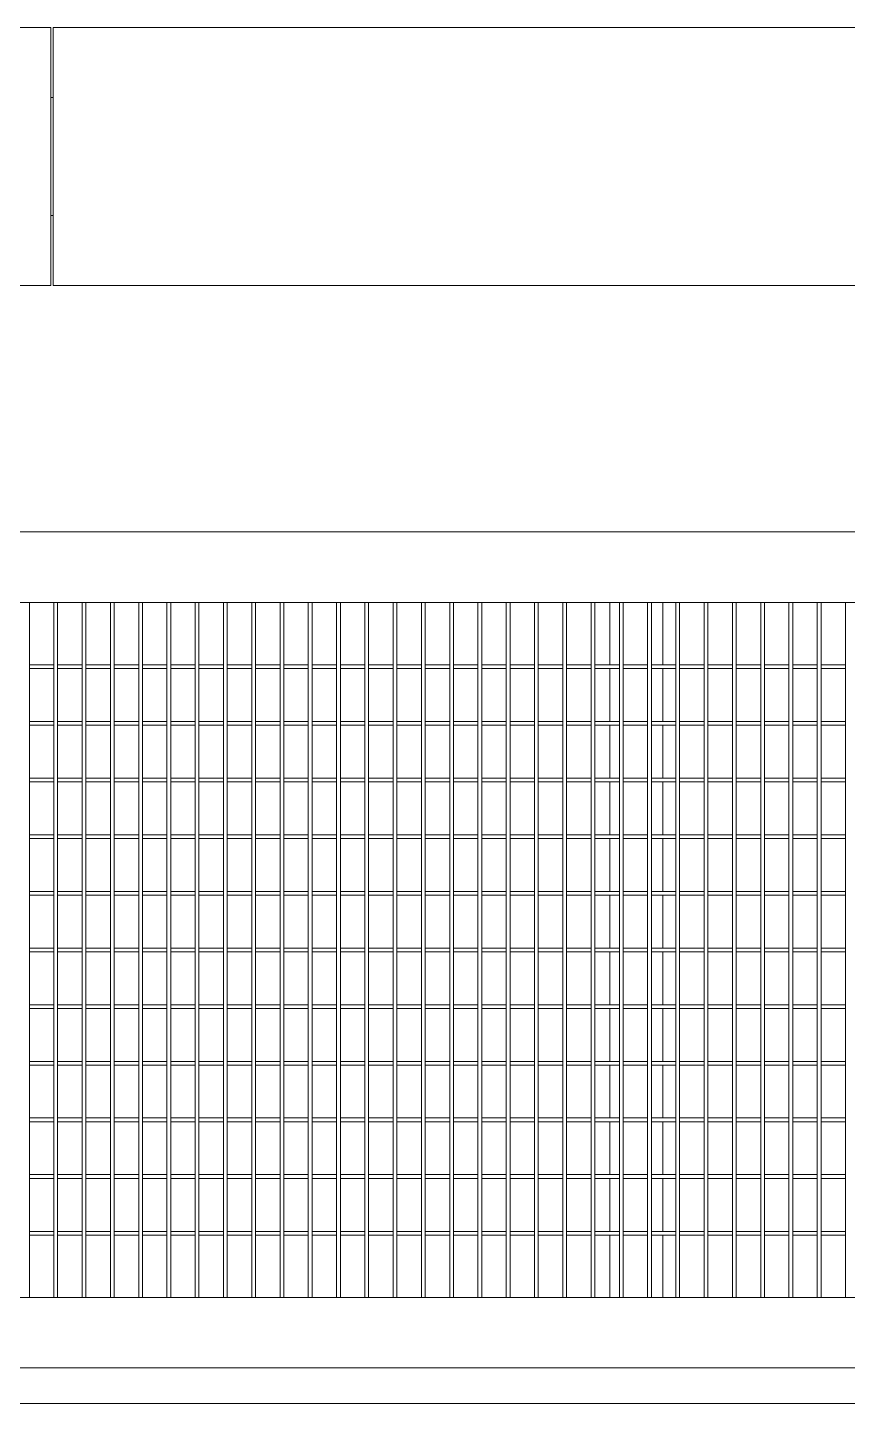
# Model space of a CAD drawing. Header units: millimetres. Extents: x 553637 to 584936, y 5008 to 53898.
# Drawn here: x 559626 to 560322, y 12053 to 13222 of the extents above; entities that cross this region are included whole.
import ezdxf

# ---------------------------------------------------------------- set-up
doc = ezdxf.new("R2010")
doc.units = ezdxf.units.MM
doc.header["$LTSCALE"] = 10
doc.header["$MEASUREMENT"] = 0
doc.layers.add('8', color=8, linetype='Continuous')

# ---------------------------------------------------------------- blocks, each defined once
blk = doc.blocks.new('mf_900')
at = {"layer": '8', "lineweight": -2}
for p, q in [((189863.3, 8866.4), (189507.7, 8866.4)), ((189863.3, 8647.3), (189863.3, 8866.4)), ((189865.3, 8647.3), (189865.3, 8866.4)), ((190665.7, 8866.4), (189865.3, 8866.4)), ((189865.3, 8806.9), (189863.3, 8806.9)), ((189865.3, 8706.8), (189863.3, 8706.8)), ((189863.3, 8647.3), (189507.7, 8647.3)), ((190665.7, 8647.3), (189865.3, 8647.3)), ((192443.5, 8438), (189187.5, 8438)), ((192107.8, 8378), (189523.3, 8378)), ((189841.9, 8378), (189845.1, 8378)), ((189845.1, 7788), (189845.1, 8378)), ((189865.9, 7788), (189865.9, 8378)), ((189865.9, 8378), (189869.1, 8378)), ((189869.1, 7788), (189869.1, 8378)), ((189889.9, 7788), (189889.9, 8378)), ((189889.9, 8378), (189893.1, 8378)), ((189893.1, 7788), (189893.1, 8378)), ((189913.9, 7788), (189913.9, 8378)), ((189913.9, 8378), (189917.1, 8378)), ((189917.1, 7788), (189917.1, 8378)), ((189937.9, 7788), (189937.9, 8378)), ((189937.9, 8378), (189941.1, 8378)), ((189941.1, 7788), (189941.1, 8378)), ((189961.9, 7788), (189961.9, 8378)), ((189961.9, 8378), (189965.1, 8378)), ((189965.1, 7788), (189965.1, 8378)), ((189985.9, 7788), (189985.9, 8378)), ((189985.9, 8378), (189989.1, 8378)), ((189989.1, 7788), (189989.1, 8378)), ((190009.9, 7788), (190009.9, 8378)), ((190009.9, 8378), (190013.1, 8378)), ((190013.1, 7788), (190013.1, 8378)), ((190033.9, 7788), (190033.9, 8378)), ((190033.9, 8378), (190037.1, 8378)), ((190037.1, 7788), (190037.1, 8378)), ((190057.9, 7788), (190057.9, 8378)), ((190057.9, 8378), (190061.1, 8378)), ((190061.1, 7788), (190061.1, 8378)), ((190081.9, 7788), (190081.9, 8378)), ((190081.9, 8378), (190085.1, 8378)), ((190085.1, 7788), (190085.1, 8378)), ((190105.9, 7788), (190105.9, 8378)), ((190105.9, 8378), (190109.1, 8378)), ((190109.1, 7788), (190109.1, 8378)), ((190129.9, 7788), (190129.9, 8378)), ((190129.9, 8378), (190133.1, 8378)), ((190133.1, 7788), (190133.1, 8378)), ((190153.9, 7788), (190153.9, 8378)), ((190153.9, 8378), (190157.1, 8378)), ((190157.1, 7788), (190157.1, 8378)), ((190177.9, 7788), (190177.9, 8378)), ((190177.9, 8378), (190181.1, 8378)), ((190181.1, 7788), (190181.1, 8378)), ((190201.9, 7788), (190201.9, 8378)), ((190201.9, 8378), (190205.1, 8378)), ((190205.1, 7788), (190205.1, 8378)), ((190225.9, 7788), (190225.9, 8378)), ((190225.9, 8378), (190229.1, 8378)), ((190229.1, 7788), (190229.1, 8378)), ((190249.9, 7788), (190249.9, 8378)), ((190249.9, 8378), (190253.1, 8378)), ((190253.1, 7788), (190253.1, 8378)), ((190273.9, 7788), (190273.9, 8378)), ((190273.9, 8378), (190277.1, 8378)), ((190277.1, 7788), (190277.1, 8378)), ((190297.9, 7788), (190297.9, 8378)), ((190297.9, 8378), (190301.1, 8378)), ((190301.1, 7788), (190301.1, 8378)), ((190321.9, 7788), (190321.9, 8378)), ((190321.9, 8378), (190325.1, 8378)), ((190325.1, 7788), (190325.1, 8378)), ((190337.8, 8325.1), (190337.8, 8378)), ((190337.8, 8378), (190345.9, 8378)), ((190345.9, 7788), (190345.9, 8378)), ((190345.9, 8378), (190349.1, 8378)), ((190349.1, 7788), (190349.1, 8378)), ((190349.1, 8378), (190369.9, 8378)), ((190369.9, 7788), (190369.9, 8378)), ((190369.9, 8378), (190373.1, 8378)), ((190373.1, 7788), (190373.1, 8378)), ((190373.1, 8378), (190382.8, 8378)), ((190382.8, 8325.1), (190382.8, 8378)), ((190393.9, 7788), (190393.9, 8378)), ((190393.9, 8378), (190397.1, 8378)), ((190397.1, 7788), (190397.1, 8378)), ((190417.9, 7788), (190417.9, 8378)), ((190417.9, 8378), (190421.1, 8378)), ((190421.1, 7788), (190421.1, 8378)), ((190441.9, 7788), (190441.9, 8378)), ((190441.9, 8378), (190445.1, 8378)), ((190445.1, 7788), (190445.1, 8378)), ((190465.9, 7788), (190465.9, 8378)), ((190465.9, 8378), (190469.1, 8378)), ((190469.1, 7788), (190469.1, 8378)), ((190489.9, 7788), (190489.9, 8378)), ((190489.9, 8378), (190493.1, 8378)), ((190493.1, 7788), (190493.1, 8378)), ((190513.9, 7788), (190513.9, 8378)), ((190513.9, 8378), (190517.1, 8378)), ((190517.1, 7788), (190517.1, 8378)), ((190537.9, 7788), (190537.9, 8378)), ((190537.9, 8378), (190541.1, 8378)), ((189865.9, 8325.1), (189845.1, 8325.1)), ((189845.1, 8322), (189865.9, 8322)), ((189889.9, 8325.1), (189869.1, 8325.1)), ((189869.1, 8322), (189889.9, 8322)), ((189913.9, 8325.1), (189893.1, 8325.1)), ((189893.1, 8322), (189913.9, 8322)), ((189937.9, 8325.1), (189917.1, 8325.1)), ((189917.1, 8322), (189937.9, 8322)), ((189961.9, 8325.1), (189941.1, 8325.1)), ((189941.1, 8322), (189961.9, 8322)), ((189985.9, 8325.1), (189965.1, 8325.1)), ((189965.1, 8322), (189985.9, 8322)), ((190009.9, 8325.1), (189989.1, 8325.1)), ((189989.1, 8322), (190009.9, 8322)), ((190033.9, 8325.1), (190013.1, 8325.1)), ((190013.1, 8322), (190033.9, 8322)), ((190057.9, 8325.1), (190037.1, 8325.1)), ((190037.1, 8322), (190057.9, 8322)), ((190081.9, 8325.1), (190061.1, 8325.1)), ((190061.1, 8322), (190081.9, 8322)), ((190105.9, 8325.1), (190085.1, 8325.1)), ((190085.1, 8322), (190105.9, 8322)), ((190129.9, 8325.1), (190109.1, 8325.1)), ((190109.1, 8322), (190129.9, 8322)), ((190153.9, 8325.1), (190133.1, 8325.1)), ((190133.1, 8322), (190153.9, 8322)), ((190177.9, 8325.1), (190157.1, 8325.1)), ((190157.1, 8322), (190177.9, 8322)), ((190201.9, 8325.1), (190181.1, 8325.1)), ((190181.1, 8322), (190201.9, 8322)), ((190225.9, 8325.1), (190205.1, 8325.1)), ((190205.1, 8322), (190225.9, 8322)), ((190249.9, 8325.1), (190229.1, 8325.1)), ((190229.1, 8322), (190249.9, 8322)), ((190273.9, 8325.1), (190253.1, 8325.1)), ((190253.1, 8322), (190273.9, 8322)), ((190297.9, 8325.1), (190277.1, 8325.1)), ((190277.1, 8322), (190297.9, 8322)), ((190321.9, 8325.1), (190301.1, 8325.1)), ((190301.1, 8322), (190321.9, 8322)), ((190345.9, 8325.1), (190325.1, 8325.1)), ((190325.1, 8322), (190345.9, 8322)), ((190337.8, 8277), (190337.8, 8322)), ((190369.9, 8325.1), (190349.1, 8325.1)), ((190349.1, 8322), (190369.9, 8322)), ((190393.9, 8325.1), (190373.1, 8325.1)), ((190373.1, 8322), (190393.9, 8322)), ((190382.8, 8277), (190382.8, 8322)), ((190417.9, 8325.1), (190397.1, 8325.1)), ((190397.1, 8322), (190417.9, 8322)), ((190441.9, 8325.1), (190421.1, 8325.1)), ((190421.1, 8322), (190441.9, 8322)), ((190465.9, 8325.1), (190445.1, 8325.1)), ((190445.1, 8322), (190465.9, 8322)), ((190489.9, 8325.1), (190469.1, 8325.1)), ((190469.1, 8322), (190489.9, 8322)), ((190513.9, 8325.1), (190493.1, 8325.1)), ((190493.1, 8322), (190513.9, 8322)), ((190537.9, 8325.1), (190517.1, 8325.1)), ((190517.1, 8322), (190537.9, 8322)), ((189865.9, 8277), (189845.1, 8277)), ((189845.1, 8273.8), (189865.9, 8273.8)), ((189889.9, 8277), (189869.1, 8277)), ((189869.1, 8273.8), (189889.9, 8273.8)), ((189913.9, 8277), (189893.1, 8277)), ((189893.1, 8273.8), (189913.9, 8273.8)), ((189937.9, 8277), (189917.1, 8277)), ((189917.1, 8273.8), (189937.9, 8273.8)), ((189961.9, 8277), (189941.1, 8277)), ((189941.1, 8273.8), (189961.9, 8273.8)), ((189985.9, 8277), (189965.1, 8277)), ((189965.1, 8273.8), (189985.9, 8273.8)), ((190009.9, 8277), (189989.1, 8277)), ((189989.1, 8273.8), (190009.9, 8273.8)), ((190033.9, 8277), (190013.1, 8277)), ((190013.1, 8273.8), (190033.9, 8273.8)), ((190057.9, 8277), (190037.1, 8277)), ((190037.1, 8273.8), (190057.9, 8273.8)), ((190081.9, 8277), (190061.1, 8277)), ((190061.1, 8273.8), (190081.9, 8273.8)), ((190105.9, 8277), (190085.1, 8277)), ((190085.1, 8273.8), (190105.9, 8273.8)), ((190129.9, 8277), (190109.1, 8277)), ((190109.1, 8273.8), (190129.9, 8273.8)), ((190153.9, 8277), (190133.1, 8277)), ((190133.1, 8273.8), (190153.9, 8273.8)), ((190177.9, 8277), (190157.1, 8277)), ((190157.1, 8273.8), (190177.9, 8273.8)), ((190201.9, 8277), (190181.1, 8277)), ((190181.1, 8273.8), (190201.9, 8273.8)), ((190225.9, 8277), (190205.1, 8277)), ((190205.1, 8273.8), (190225.9, 8273.8)), ((190249.9, 8277), (190229.1, 8277)), ((190229.1, 8273.8), (190249.9, 8273.8)), ((190273.9, 8277), (190253.1, 8277)), ((190253.1, 8273.8), (190273.9, 8273.8)), ((190297.9, 8277), (190277.1, 8277)), ((190277.1, 8273.8), (190297.9, 8273.8)), ((190321.9, 8277), (190301.1, 8277)), ((190301.1, 8273.8), (190321.9, 8273.8)), ((190345.9, 8277), (190325.1, 8277)), ((190325.1, 8273.8), (190345.9, 8273.8)), ((190337.8, 8228.9), (190337.8, 8273.8)), ((190369.9, 8277), (190349.1, 8277)), ((190349.1, 8273.8), (190369.9, 8273.8)), ((190393.9, 8277), (190373.1, 8277)), ((190373.1, 8273.8), (190393.9, 8273.8)), ((190382.8, 8228.9), (190382.8, 8273.8)), ((190417.9, 8277), (190397.1, 8277)), ((190397.1, 8273.8), (190417.9, 8273.8)), ((190441.9, 8277), (190421.1, 8277)), ((190421.1, 8273.8), (190441.9, 8273.8)), ((190465.9, 8277), (190445.1, 8277)), ((190445.1, 8273.8), (190465.9, 8273.8)), ((190489.9, 8277), (190469.1, 8277)), ((190469.1, 8273.8), (190489.9, 8273.8)), ((190513.9, 8277), (190493.1, 8277)), ((190493.1, 8273.8), (190513.9, 8273.8)), ((190537.9, 8277), (190517.1, 8277)), ((190517.1, 8273.8), (190537.9, 8273.8)), ((189865.9, 8228.9), (189845.1, 8228.9)), ((189889.9, 8228.9), (189869.1, 8228.9)), ((189913.9, 8228.9), (189893.1, 8228.9)), ((189937.9, 8228.9), (189917.1, 8228.9)), ((189961.9, 8228.9), (189941.1, 8228.9)), ((189985.9, 8228.9), (189965.1, 8228.9)), ((190009.9, 8228.9), (189989.1, 8228.9)), ((190033.9, 8228.9), (190013.1, 8228.9)), ((190057.9, 8228.9), (190037.1, 8228.9)), ((190081.9, 8228.9), (190061.1, 8228.9)), ((190105.9, 8228.9), (190085.1, 8228.9)), ((190129.9, 8228.9), (190109.1, 8228.9)), ((190153.9, 8228.9), (190133.1, 8228.9)), ((190177.9, 8228.9), (190157.1, 8228.9)), ((190201.9, 8228.9), (190181.1, 8228.9)), ((190225.9, 8228.9), (190205.1, 8228.9)), ((190249.9, 8228.9), (190229.1, 8228.9)), ((190273.9, 8228.9), (190253.1, 8228.9)), ((190297.9, 8228.9), (190277.1, 8228.9)), ((190321.9, 8228.9), (190301.1, 8228.9)), ((190345.9, 8228.9), (190325.1, 8228.9)), ((190369.9, 8228.9), (190349.1, 8228.9)), ((190393.9, 8228.9), (190373.1, 8228.9)), ((190417.9, 8228.9), (190397.1, 8228.9)), ((190441.9, 8228.9), (190421.1, 8228.9)), ((190465.9, 8228.9), (190445.1, 8228.9)), ((190489.9, 8228.9), (190469.1, 8228.9)), ((190513.9, 8228.9), (190493.1, 8228.9)), ((190537.9, 8228.9), (190517.1, 8228.9)), ((189845.1, 8225.7), (189865.9, 8225.7)), ((189869.1, 8225.7), (189889.9, 8225.7)), ((189893.1, 8225.7), (189913.9, 8225.7)), ((189917.1, 8225.7), (189937.9, 8225.7)), ((189941.1, 8225.7), (189961.9, 8225.7)), ((189965.1, 8225.7), (189985.9, 8225.7)), ((189989.1, 8225.7), (190009.9, 8225.7)), ((190013.1, 8225.7), (190033.9, 8225.7)), ((190037.1, 8225.7), (190057.9, 8225.7)), ((190061.1, 8225.7), (190081.9, 8225.7)), ((190085.1, 8225.7), (190105.9, 8225.7)), ((190109.1, 8225.7), (190129.9, 8225.7)), ((190133.1, 8225.7), (190153.9, 8225.7)), ((190157.1, 8225.7), (190177.9, 8225.7)), ((190181.1, 8225.7), (190201.9, 8225.7)), ((190205.1, 8225.7), (190225.9, 8225.7)), ((190229.1, 8225.7), (190249.9, 8225.7)), ((190253.1, 8225.7), (190273.9, 8225.7)), ((190277.1, 8225.7), (190297.9, 8225.7)), ((190301.1, 8225.7), (190321.9, 8225.7)), ((190325.1, 8225.7), (190345.9, 8225.7)), ((190337.8, 8180.8), (190337.8, 8225.7)), ((190349.1, 8225.7), (190369.9, 8225.7)), ((190373.1, 8225.7), (190393.9, 8225.7)), ((190382.8, 8180.8), (190382.8, 8225.7)), ((190397.1, 8225.7), (190417.9, 8225.7)), ((190421.1, 8225.7), (190441.9, 8225.7)), ((190445.1, 8225.7), (190465.9, 8225.7)), ((190469.1, 8225.7), (190489.9, 8225.7)), ((190493.1, 8225.7), (190513.9, 8225.7)), ((190517.1, 8225.7), (190537.9, 8225.7)), ((189865.9, 8180.8), (189845.1, 8180.8)), ((189889.9, 8180.8), (189869.1, 8180.8)), ((189913.9, 8180.8), (189893.1, 8180.8)), ((189937.9, 8180.8), (189917.1, 8180.8)), ((189961.9, 8180.8), (189941.1, 8180.8)), ((189985.9, 8180.8), (189965.1, 8180.8)), ((190009.9, 8180.8), (189989.1, 8180.8)), ((190033.9, 8180.8), (190013.1, 8180.8)), ((190057.9, 8180.8), (190037.1, 8180.8)), ((190081.9, 8180.8), (190061.1, 8180.8)), ((190105.9, 8180.8), (190085.1, 8180.8)), ((190129.9, 8180.8), (190109.1, 8180.8)), ((190153.9, 8180.8), (190133.1, 8180.8)), ((190177.9, 8180.8), (190157.1, 8180.8)), ((190201.9, 8180.8), (190181.1, 8180.8)), ((190225.9, 8180.8), (190205.1, 8180.8)), ((190249.9, 8180.8), (190229.1, 8180.8)), ((190273.9, 8180.8), (190253.1, 8180.8)), ((190297.9, 8180.8), (190277.1, 8180.8)), ((190321.9, 8180.8), (190301.1, 8180.8)), ((190345.9, 8180.8), (190325.1, 8180.8)), ((190369.9, 8180.8), (190349.1, 8180.8)), ((190393.9, 8180.8), (190373.1, 8180.8)), ((190417.9, 8180.8), (190397.1, 8180.8)), ((190441.9, 8180.8), (190421.1, 8180.8)), ((190465.9, 8180.8), (190445.1, 8180.8)), ((190489.9, 8180.8), (190469.1, 8180.8)), ((190513.9, 8180.8), (190493.1, 8180.8)), ((190537.9, 8180.8), (190517.1, 8180.8)), ((189845.1, 8177.6), (189865.9, 8177.6)), ((189869.1, 8177.6), (189889.9, 8177.6)), ((189893.1, 8177.6), (189913.9, 8177.6)), ((189917.1, 8177.6), (189937.9, 8177.6)), ((189941.1, 8177.6), (189961.9, 8177.6)), ((189965.1, 8177.6), (189985.9, 8177.6)), ((189989.1, 8177.6), (190009.9, 8177.6)), ((190013.1, 8177.6), (190033.9, 8177.6)), ((190037.1, 8177.6), (190057.9, 8177.6)), ((190061.1, 8177.6), (190081.9, 8177.6)), ((190085.1, 8177.6), (190105.9, 8177.6)), ((190109.1, 8177.6), (190129.9, 8177.6)), ((190133.1, 8177.6), (190153.9, 8177.6)), ((190157.1, 8177.6), (190177.9, 8177.6)), ((190181.1, 8177.6), (190201.9, 8177.6)), ((190205.1, 8177.6), (190225.9, 8177.6)), ((190229.1, 8177.6), (190249.9, 8177.6)), ((190253.1, 8177.6), (190273.9, 8177.6)), ((190277.1, 8177.6), (190297.9, 8177.6)), ((190301.1, 8177.6), (190321.9, 8177.6)), ((190325.1, 8177.6), (190345.9, 8177.6)), ((190337.8, 8132.7), (190337.8, 8177.6)), ((190349.1, 8177.6), (190369.9, 8177.6)), ((190373.1, 8177.6), (190393.9, 8177.6)), ((190382.8, 8132.7), (190382.8, 8177.6)), ((190397.1, 8177.6), (190417.9, 8177.6)), ((190421.1, 8177.6), (190441.9, 8177.6)), ((190445.1, 8177.6), (190465.9, 8177.6)), ((190469.1, 8177.6), (190489.9, 8177.6)), ((190493.1, 8177.6), (190513.9, 8177.6)), ((190517.1, 8177.6), (190537.9, 8177.6)), ((189865.9, 8132.7), (189845.1, 8132.7)), ((189889.9, 8132.7), (189869.1, 8132.7)), ((189913.9, 8132.7), (189893.1, 8132.7)), ((189937.9, 8132.7), (189917.1, 8132.7)), ((189961.9, 8132.7), (189941.1, 8132.7)), ((189985.9, 8132.7), (189965.1, 8132.7)), ((190009.9, 8132.7), (189989.1, 8132.7)), ((190033.9, 8132.7), (190013.1, 8132.7)), ((190057.9, 8132.7), (190037.1, 8132.7)), ((190081.9, 8132.7), (190061.1, 8132.7)), ((190105.9, 8132.7), (190085.1, 8132.7)), ((190129.9, 8132.7), (190109.1, 8132.7)), ((190153.9, 8132.7), (190133.1, 8132.7)), ((190177.9, 8132.7), (190157.1, 8132.7)), ((190201.9, 8132.7), (190181.1, 8132.7)), ((190225.9, 8132.7), (190205.1, 8132.7)), ((190249.9, 8132.7), (190229.1, 8132.7)), ((190273.9, 8132.7), (190253.1, 8132.7)), ((190297.9, 8132.7), (190277.1, 8132.7)), ((190321.9, 8132.7), (190301.1, 8132.7)), ((190345.9, 8132.7), (190325.1, 8132.7)), ((190369.9, 8132.7), (190349.1, 8132.7)), ((190393.9, 8132.7), (190373.1, 8132.7)), ((190417.9, 8132.7), (190397.1, 8132.7)), ((190441.9, 8132.7), (190421.1, 8132.7)), ((190465.9, 8132.7), (190445.1, 8132.7)), ((190489.9, 8132.7), (190469.1, 8132.7)), ((190513.9, 8132.7), (190493.1, 8132.7)), ((190537.9, 8132.7), (190517.1, 8132.7)), ((189845.1, 8129.5), (189865.9, 8129.5)), ((189869.1, 8129.5), (189889.9, 8129.5)), ((189893.1, 8129.5), (189913.9, 8129.5)), ((189917.1, 8129.5), (189937.9, 8129.5)), ((189941.1, 8129.5), (189961.9, 8129.5)), ((189965.1, 8129.5), (189985.9, 8129.5)), ((189989.1, 8129.5), (190009.9, 8129.5)), ((190013.1, 8129.5), (190033.9, 8129.5)), ((190037.1, 8129.5), (190057.9, 8129.5)), ((190061.1, 8129.5), (190081.9, 8129.5)), ((190085.1, 8129.5), (190105.9, 8129.5)), ((190109.1, 8129.5), (190129.9, 8129.5)), ((190133.1, 8129.5), (190153.9, 8129.5)), ((190157.1, 8129.5), (190177.9, 8129.5)), ((190181.1, 8129.5), (190201.9, 8129.5)), ((190205.1, 8129.5), (190225.9, 8129.5)), ((190229.1, 8129.5), (190249.9, 8129.5)), ((190253.1, 8129.5), (190273.9, 8129.5)), ((190277.1, 8129.5), (190297.9, 8129.5)), ((190301.1, 8129.5), (190321.9, 8129.5)), ((190325.1, 8129.5), (190345.9, 8129.5)), ((190337.8, 8084.6), (190337.8, 8129.5)), ((190349.1, 8129.5), (190369.9, 8129.5)), ((190373.1, 8129.5), (190393.9, 8129.5)), ((190382.8, 8084.6), (190382.8, 8129.5)), ((190397.1, 8129.5), (190417.9, 8129.5)), ((190421.1, 8129.5), (190441.9, 8129.5)), ((190445.1, 8129.5), (190465.9, 8129.5)), ((190469.1, 8129.5), (190489.9, 8129.5)), ((190493.1, 8129.5), (190513.9, 8129.5)), ((190517.1, 8129.5), (190537.9, 8129.5)), ((189865.9, 8084.6), (189845.1, 8084.6)), ((189845.1, 8081.4), (189865.9, 8081.4)), ((189889.9, 8084.6), (189869.1, 8084.6)), ((189869.1, 8081.4), (189889.9, 8081.4)), ((189913.9, 8084.6), (189893.1, 8084.6)), ((189893.1, 8081.4), (189913.9, 8081.4)), ((189937.9, 8084.6), (189917.1, 8084.6)), ((189917.1, 8081.4), (189937.9, 8081.4)), ((189961.9, 8084.6), (189941.1, 8084.6)), ((189941.1, 8081.4), (189961.9, 8081.4)), ((189985.9, 8084.6), (189965.1, 8084.6)), ((189965.1, 8081.4), (189985.9, 8081.4)), ((190009.9, 8084.6), (189989.1, 8084.6)), ((189989.1, 8081.4), (190009.9, 8081.4)), ((190033.9, 8084.6), (190013.1, 8084.6)), ((190013.1, 8081.4), (190033.9, 8081.4)), ((190057.9, 8084.6), (190037.1, 8084.6)), ((190037.1, 8081.4), (190057.9, 8081.4)), ((190081.9, 8084.6), (190061.1, 8084.6)), ((190061.1, 8081.4), (190081.9, 8081.4)), ((190105.9, 8084.6), (190085.1, 8084.6)), ((190085.1, 8081.4), (190105.9, 8081.4)), ((190129.9, 8084.6), (190109.1, 8084.6)), ((190109.1, 8081.4), (190129.9, 8081.4)), ((190153.9, 8084.6), (190133.1, 8084.6)), ((190133.1, 8081.4), (190153.9, 8081.4)), ((190177.9, 8084.6), (190157.1, 8084.6)), ((190157.1, 8081.4), (190177.9, 8081.4)), ((190201.9, 8084.6), (190181.1, 8084.6)), ((190181.1, 8081.4), (190201.9, 8081.4)), ((190225.9, 8084.6), (190205.1, 8084.6)), ((190205.1, 8081.4), (190225.9, 8081.4)), ((190249.9, 8084.6), (190229.1, 8084.6)), ((190229.1, 8081.4), (190249.9, 8081.4)), ((190273.9, 8084.6), (190253.1, 8084.6)), ((190253.1, 8081.4), (190273.9, 8081.4)), ((190297.9, 8084.6), (190277.1, 8084.6)), ((190277.1, 8081.4), (190297.9, 8081.4)), ((190321.9, 8084.6), (190301.1, 8084.6)), ((190301.1, 8081.4), (190321.9, 8081.4)), ((190345.9, 8084.6), (190325.1, 8084.6)), ((190325.1, 8081.4), (190345.9, 8081.4)), ((190337.8, 8036.5), (190337.8, 8081.4)), ((190369.9, 8084.6), (190349.1, 8084.6)), ((190349.1, 8081.4), (190369.9, 8081.4)), ((190393.9, 8084.6), (190373.1, 8084.6)), ((190373.1, 8081.4), (190393.9, 8081.4)), ((190382.8, 8036.5), (190382.8, 8081.4)), ((190417.9, 8084.6), (190397.1, 8084.6)), ((190397.1, 8081.4), (190417.9, 8081.4)), ((190441.9, 8084.6), (190421.1, 8084.6)), ((190421.1, 8081.4), (190441.9, 8081.4)), ((190465.9, 8084.6), (190445.1, 8084.6)), ((190445.1, 8081.4), (190465.9, 8081.4)), ((190489.9, 8084.6), (190469.1, 8084.6)), ((190469.1, 8081.4), (190489.9, 8081.4)), ((190513.9, 8084.6), (190493.1, 8084.6)), ((190493.1, 8081.4), (190513.9, 8081.4)), ((190537.9, 8084.6), (190517.1, 8084.6)), ((190517.1, 8081.4), (190537.9, 8081.4)), ((189865.9, 8036.5), (189845.1, 8036.5)), ((189845.1, 8033.3), (189865.9, 8033.3)), ((189889.9, 8036.5), (189869.1, 8036.5)), ((189869.1, 8033.3), (189889.9, 8033.3)), ((189913.9, 8036.5), (189893.1, 8036.5)), ((189893.1, 8033.3), (189913.9, 8033.3)), ((189937.9, 8036.5), (189917.1, 8036.5)), ((189917.1, 8033.3), (189937.9, 8033.3)), ((189961.9, 8036.5), (189941.1, 8036.5)), ((189941.1, 8033.3), (189961.9, 8033.3)), ((189985.9, 8036.5), (189965.1, 8036.5)), ((189965.1, 8033.3), (189985.9, 8033.3)), ((190009.9, 8036.5), (189989.1, 8036.5)), ((189989.1, 8033.3), (190009.9, 8033.3)), ((190033.9, 8036.5), (190013.1, 8036.5)), ((190013.1, 8033.3), (190033.9, 8033.3)), ((190057.9, 8036.5), (190037.1, 8036.5)), ((190037.1, 8033.3), (190057.9, 8033.3)), ((190081.9, 8036.5), (190061.1, 8036.5)), ((190061.1, 8033.3), (190081.9, 8033.3)), ((190105.9, 8036.5), (190085.1, 8036.5)), ((190085.1, 8033.3), (190105.9, 8033.3)), ((190129.9, 8036.5), (190109.1, 8036.5)), ((190109.1, 8033.3), (190129.9, 8033.3)), ((190153.9, 8036.5), (190133.1, 8036.5)), ((190133.1, 8033.3), (190153.9, 8033.3)), ((190177.9, 8036.5), (190157.1, 8036.5)), ((190157.1, 8033.3), (190177.9, 8033.3)), ((190201.9, 8036.5), (190181.1, 8036.5)), ((190181.1, 8033.3), (190201.9, 8033.3)), ((190225.9, 8036.5), (190205.1, 8036.5)), ((190205.1, 8033.3), (190225.9, 8033.3)), ((190249.9, 8036.5), (190229.1, 8036.5)), ((190229.1, 8033.3), (190249.9, 8033.3)), ((190273.9, 8036.5), (190253.1, 8036.5)), ((190253.1, 8033.3), (190273.9, 8033.3)), ((190297.9, 8036.5), (190277.1, 8036.5)), ((190277.1, 8033.3), (190297.9, 8033.3)), ((190321.9, 8036.5), (190301.1, 8036.5)), ((190301.1, 8033.3), (190321.9, 8033.3)), ((190345.9, 8036.5), (190325.1, 8036.5)), ((190325.1, 8033.3), (190345.9, 8033.3)), ((190337.8, 7988.4), (190337.8, 8033.3)), ((190369.9, 8036.5), (190349.1, 8036.5)), ((190349.1, 8033.3), (190369.9, 8033.3)), ((190393.9, 8036.5), (190373.1, 8036.5)), ((190373.1, 8033.3), (190393.9, 8033.3)), ((190382.8, 7988.4), (190382.8, 8033.3)), ((190417.9, 8036.5), (190397.1, 8036.5)), ((190397.1, 8033.3), (190417.9, 8033.3)), ((190441.9, 8036.5), (190421.1, 8036.5)), ((190421.1, 8033.3), (190441.9, 8033.3)), ((190465.9, 8036.5), (190445.1, 8036.5)), ((190445.1, 8033.3), (190465.9, 8033.3)), ((190489.9, 8036.5), (190469.1, 8036.5)), ((190469.1, 8033.3), (190489.9, 8033.3)), ((190513.9, 8036.5), (190493.1, 8036.5)), ((190493.1, 8033.3), (190513.9, 8033.3)), ((190537.9, 8036.5), (190517.1, 8036.5)), ((190517.1, 8033.3), (190537.9, 8033.3)), ((189865.9, 7988.4), (189845.1, 7988.4)), ((189845.1, 7985.2), (189865.9, 7985.2)), ((189889.9, 7988.4), (189869.1, 7988.4)), ((189869.1, 7985.2), (189889.9, 7985.2)), ((189913.9, 7988.4), (189893.1, 7988.4)), ((189893.1, 7985.2), (189913.9, 7985.2)), ((189937.9, 7988.4), (189917.1, 7988.4)), ((189917.1, 7985.2), (189937.9, 7985.2)), ((189961.9, 7988.4), (189941.1, 7988.4)), ((189941.1, 7985.2), (189961.9, 7985.2)), ((189985.9, 7988.4), (189965.1, 7988.4)), ((189965.1, 7985.2), (189985.9, 7985.2)), ((190009.9, 7988.4), (189989.1, 7988.4)), ((189989.1, 7985.2), (190009.9, 7985.2)), ((190033.9, 7988.4), (190013.1, 7988.4)), ((190013.1, 7985.2), (190033.9, 7985.2)), ((190057.9, 7988.4), (190037.1, 7988.4)), ((190037.1, 7985.2), (190057.9, 7985.2)), ((190081.9, 7988.4), (190061.1, 7988.4)), ((190061.1, 7985.2), (190081.9, 7985.2)), ((190105.9, 7988.4), (190085.1, 7988.4)), ((190085.1, 7985.2), (190105.9, 7985.2)), ((190129.9, 7988.4), (190109.1, 7988.4)), ((190109.1, 7985.2), (190129.9, 7985.2)), ((190153.9, 7988.4), (190133.1, 7988.4)), ((190133.1, 7985.2), (190153.9, 7985.2)), ((190177.9, 7988.4), (190157.1, 7988.4)), ((190157.1, 7985.2), (190177.9, 7985.2)), ((190201.9, 7988.4), (190181.1, 7988.4)), ((190181.1, 7985.2), (190201.9, 7985.2)), ((190225.9, 7988.4), (190205.1, 7988.4)), ((190205.1, 7985.2), (190225.9, 7985.2)), ((190249.9, 7988.4), (190229.1, 7988.4)), ((190229.1, 7985.2), (190249.9, 7985.2)), ((190273.9, 7988.4), (190253.1, 7988.4)), ((190253.1, 7985.2), (190273.9, 7985.2)), ((190297.9, 7988.4), (190277.1, 7988.4)), ((190277.1, 7985.2), (190297.9, 7985.2)), ((190321.9, 7988.4), (190301.1, 7988.4)), ((190301.1, 7985.2), (190321.9, 7985.2)), ((190345.9, 7988.4), (190325.1, 7988.4)), ((190325.1, 7985.2), (190345.9, 7985.2)), ((190337.8, 7940.3), (190337.8, 7985.2)), ((190369.9, 7988.4), (190349.1, 7988.4)), ((190349.1, 7985.2), (190369.9, 7985.2)), ((190393.9, 7988.4), (190373.1, 7988.4)), ((190373.1, 7985.2), (190393.9, 7985.2)), ((190382.8, 7940.3), (190382.8, 7985.2)), ((190417.9, 7988.4), (190397.1, 7988.4)), ((190397.1, 7985.2), (190417.9, 7985.2)), ((190441.9, 7988.4), (190421.1, 7988.4)), ((190421.1, 7985.2), (190441.9, 7985.2)), ((190465.9, 7988.4), (190445.1, 7988.4)), ((190445.1, 7985.2), (190465.9, 7985.2)), ((190489.9, 7988.4), (190469.1, 7988.4)), ((190469.1, 7985.2), (190489.9, 7985.2)), ((190513.9, 7988.4), (190493.1, 7988.4)), ((190493.1, 7985.2), (190513.9, 7985.2)), ((190537.9, 7988.4), (190517.1, 7988.4)), ((190517.1, 7985.2), (190537.9, 7985.2)), ((189865.9, 7940.3), (189845.1, 7940.3)), ((189845.1, 7937.1), (189865.9, 7937.1)), ((189889.9, 7940.3), (189869.1, 7940.3)), ((189869.1, 7937.1), (189889.9, 7937.1)), ((189913.9, 7940.3), (189893.1, 7940.3)), ((189893.1, 7937.1), (189913.9, 7937.1)), ((189937.9, 7940.3), (189917.1, 7940.3)), ((189917.1, 7937.1), (189937.9, 7937.1)), ((189961.9, 7940.3), (189941.1, 7940.3)), ((189941.1, 7937.1), (189961.9, 7937.1)), ((189985.9, 7940.3), (189965.1, 7940.3)), ((189965.1, 7937.1), (189985.9, 7937.1)), ((190009.9, 7940.3), (189989.1, 7940.3)), ((189989.1, 7937.1), (190009.9, 7937.1)), ((190033.9, 7940.3), (190013.1, 7940.3)), ((190013.1, 7937.1), (190033.9, 7937.1)), ((190057.9, 7940.3), (190037.1, 7940.3)), ((190037.1, 7937.1), (190057.9, 7937.1)), ((190081.9, 7940.3), (190061.1, 7940.3)), ((190061.1, 7937.1), (190081.9, 7937.1)), ((190105.9, 7940.3), (190085.1, 7940.3)), ((190085.1, 7937.1), (190105.9, 7937.1)), ((190129.9, 7940.3), (190109.1, 7940.3)), ((190109.1, 7937.1), (190129.9, 7937.1)), ((190153.9, 7940.3), (190133.1, 7940.3)), ((190133.1, 7937.1), (190153.9, 7937.1)), ((190177.9, 7940.3), (190157.1, 7940.3)), ((190157.1, 7937.1), (190177.9, 7937.1)), ((190201.9, 7940.3), (190181.1, 7940.3)), ((190181.1, 7937.1), (190201.9, 7937.1)), ((190225.9, 7940.3), (190205.1, 7940.3)), ((190205.1, 7937.1), (190225.9, 7937.1)), ((190249.9, 7940.3), (190229.1, 7940.3)), ((190229.1, 7937.1), (190249.9, 7937.1)), ((190273.9, 7940.3), (190253.1, 7940.3)), ((190253.1, 7937.1), (190273.9, 7937.1)), ((190297.9, 7940.3), (190277.1, 7940.3)), ((190277.1, 7937.1), (190297.9, 7937.1)), ((190321.9, 7940.3), (190301.1, 7940.3)), ((190301.1, 7937.1), (190321.9, 7937.1)), ((190345.9, 7940.3), (190325.1, 7940.3)), ((190325.1, 7937.1), (190345.9, 7937.1)), ((190337.8, 7892.2), (190337.8, 7937.1)), ((190369.9, 7940.3), (190349.1, 7940.3)), ((190349.1, 7937.1), (190369.9, 7937.1)), ((190393.9, 7940.3), (190373.1, 7940.3)), ((190373.1, 7937.1), (190393.9, 7937.1)), ((190382.8, 7892.2), (190382.8, 7937.1)), ((190417.9, 7940.3), (190397.1, 7940.3)), ((190397.1, 7937.1), (190417.9, 7937.1)), ((190441.9, 7940.3), (190421.1, 7940.3)), ((190421.1, 7937.1), (190441.9, 7937.1)), ((190465.9, 7940.3), (190445.1, 7940.3)), ((190445.1, 7937.1), (190465.9, 7937.1)), ((190489.9, 7940.3), (190469.1, 7940.3)), ((190469.1, 7937.1), (190489.9, 7937.1)), ((190513.9, 7940.3), (190493.1, 7940.3)), ((190493.1, 7937.1), (190513.9, 7937.1)), ((190537.9, 7940.3), (190517.1, 7940.3)), ((190517.1, 7937.1), (190537.9, 7937.1)), ((189865.9, 7892.2), (189845.1, 7892.2)), ((189845.1, 7889), (189865.9, 7889)), ((189889.9, 7892.2), (189869.1, 7892.2)), ((189869.1, 7889), (189889.9, 7889)), ((189913.9, 7892.2), (189893.1, 7892.2)), ((189893.1, 7889), (189913.9, 7889)), ((189937.9, 7892.2), (189917.1, 7892.2)), ((189917.1, 7889), (189937.9, 7889)), ((189961.9, 7892.2), (189941.1, 7892.2)), ((189941.1, 7889), (189961.9, 7889)), ((189985.9, 7892.2), (189965.1, 7892.2)), ((189965.1, 7889), (189985.9, 7889)), ((190009.9, 7892.2), (189989.1, 7892.2)), ((189989.1, 7889), (190009.9, 7889)), ((190033.9, 7892.2), (190013.1, 7892.2)), ((190013.1, 7889), (190033.9, 7889)), ((190057.9, 7892.2), (190037.1, 7892.2)), ((190037.1, 7889), (190057.9, 7889)), ((190081.9, 7892.2), (190061.1, 7892.2)), ((190061.1, 7889), (190081.9, 7889)), ((190105.9, 7892.2), (190085.1, 7892.2)), ((190085.1, 7889), (190105.9, 7889)), ((190129.9, 7892.2), (190109.1, 7892.2)), ((190109.1, 7889), (190129.9, 7889)), ((190153.9, 7892.2), (190133.1, 7892.2)), ((190133.1, 7889), (190153.9, 7889)), ((190177.9, 7892.2), (190157.1, 7892.2)), ((190157.1, 7889), (190177.9, 7889)), ((190201.9, 7892.2), (190181.1, 7892.2)), ((190181.1, 7889), (190201.9, 7889)), ((190225.9, 7892.2), (190205.1, 7892.2)), ((190205.1, 7889), (190225.9, 7889)), ((190249.9, 7892.2), (190229.1, 7892.2)), ((190229.1, 7889), (190249.9, 7889)), ((190273.9, 7892.2), (190253.1, 7892.2)), ((190253.1, 7889), (190273.9, 7889)), ((190297.9, 7892.2), (190277.1, 7892.2)), ((190277.1, 7889), (190297.9, 7889)), ((190321.9, 7892.2), (190301.1, 7892.2)), ((190301.1, 7889), (190321.9, 7889)), ((190345.9, 7892.2), (190325.1, 7892.2)), ((190325.1, 7889), (190345.9, 7889)), ((190337.8, 7844), (190337.8, 7889)), ((190369.9, 7892.2), (190349.1, 7892.2)), ((190349.1, 7889), (190369.9, 7889)), ((190393.9, 7892.2), (190373.1, 7892.2)), ((190373.1, 7889), (190393.9, 7889)), ((190382.8, 7844), (190382.8, 7889)), ((190417.9, 7892.2), (190397.1, 7892.2)), ((190397.1, 7889), (190417.9, 7889)), ((190441.9, 7892.2), (190421.1, 7892.2)), ((190421.1, 7889), (190441.9, 7889)), ((190465.9, 7892.2), (190445.1, 7892.2)), ((190445.1, 7889), (190465.9, 7889)), ((190489.9, 7892.2), (190469.1, 7892.2)), ((190469.1, 7889), (190489.9, 7889)), ((190513.9, 7892.2), (190493.1, 7892.2)), ((190493.1, 7889), (190513.9, 7889)), ((190537.9, 7892.2), (190517.1, 7892.2)), ((190517.1, 7889), (190537.9, 7889)), ((189865.9, 7844), (189845.1, 7844)), ((189845.1, 7840.9), (189865.9, 7840.9)), ((189889.9, 7844), (189869.1, 7844)), ((189869.1, 7840.9), (189889.9, 7840.9)), ((189913.9, 7844), (189893.1, 7844)), ((189893.1, 7840.9), (189913.9, 7840.9)), ((189937.9, 7844), (189917.1, 7844)), ((189917.1, 7840.9), (189937.9, 7840.9)), ((189961.9, 7844), (189941.1, 7844)), ((189941.1, 7840.9), (189961.9, 7840.9)), ((189985.9, 7844), (189965.1, 7844)), ((189965.1, 7840.9), (189985.9, 7840.9)), ((190009.9, 7844), (189989.1, 7844)), ((189989.1, 7840.9), (190009.9, 7840.9)), ((190033.9, 7844), (190013.1, 7844)), ((190013.1, 7840.9), (190033.9, 7840.9)), ((190057.9, 7844), (190037.1, 7844)), ((190037.1, 7840.9), (190057.9, 7840.9)), ((190081.9, 7844), (190061.1, 7844)), ((190061.1, 7840.9), (190081.9, 7840.9)), ((190105.9, 7844), (190085.1, 7844)), ((190085.1, 7840.9), (190105.9, 7840.9)), ((190129.9, 7844), (190109.1, 7844)), ((190109.1, 7840.9), (190129.9, 7840.9)), ((190153.9, 7844), (190133.1, 7844)), ((190133.1, 7840.9), (190153.9, 7840.9)), ((190177.9, 7844), (190157.1, 7844)), ((190157.1, 7840.9), (190177.9, 7840.9)), ((190201.9, 7844), (190181.1, 7844)), ((190181.1, 7840.9), (190201.9, 7840.9)), ((190225.9, 7844), (190205.1, 7844)), ((190205.1, 7840.9), (190225.9, 7840.9)), ((190249.9, 7844), (190229.1, 7844)), ((190229.1, 7840.9), (190249.9, 7840.9)), ((190273.9, 7844), (190253.1, 7844)), ((190253.1, 7840.9), (190273.9, 7840.9)), ((190297.9, 7844), (190277.1, 7844)), ((190277.1, 7840.9), (190297.9, 7840.9)), ((190321.9, 7844), (190301.1, 7844)), ((190301.1, 7840.9), (190321.9, 7840.9)), ((190345.9, 7844), (190325.1, 7844)), ((190325.1, 7840.9), (190345.9, 7840.9)), ((190337.8, 7788), (190337.8, 7840.9)), ((190369.9, 7844), (190349.1, 7844)), ((190349.1, 7840.9), (190369.9, 7840.9)), ((190393.9, 7844), (190373.1, 7844)), ((190373.1, 7840.9), (190393.9, 7840.9)), ((190382.8, 7788), (190382.8, 7840.9)), ((190417.9, 7844), (190397.1, 7844)), ((190397.1, 7840.9), (190417.9, 7840.9)), ((190441.9, 7844), (190421.1, 7844)), ((190421.1, 7840.9), (190441.9, 7840.9)), ((190465.9, 7844), (190445.1, 7844)), ((190445.1, 7840.9), (190465.9, 7840.9)), ((190489.9, 7844), (190469.1, 7844)), ((190469.1, 7840.9), (190489.9, 7840.9)), ((190513.9, 7844), (190493.1, 7844)), ((190493.1, 7840.9), (190513.9, 7840.9)), ((190537.9, 7844), (190517.1, 7844)), ((190517.1, 7840.9), (190537.9, 7840.9)), ((192107.8, 7788), (189523.3, 7788)), ((192248.7, 7728), (189382.4, 7728)), ((190788.4, 7697.9), (189742.7, 7697.9))]:
    blk.add_line(p, q, dxfattribs=at)

msp = doc.modelspace()

# ---------------------------------------------------------------- block references
at = {"layer": '8', "lineweight": 0}
msp.add_blockref('mf_900', (369782.1, 4355.5), dxfattribs=at)

doc.saveas('drawing.dxf')
